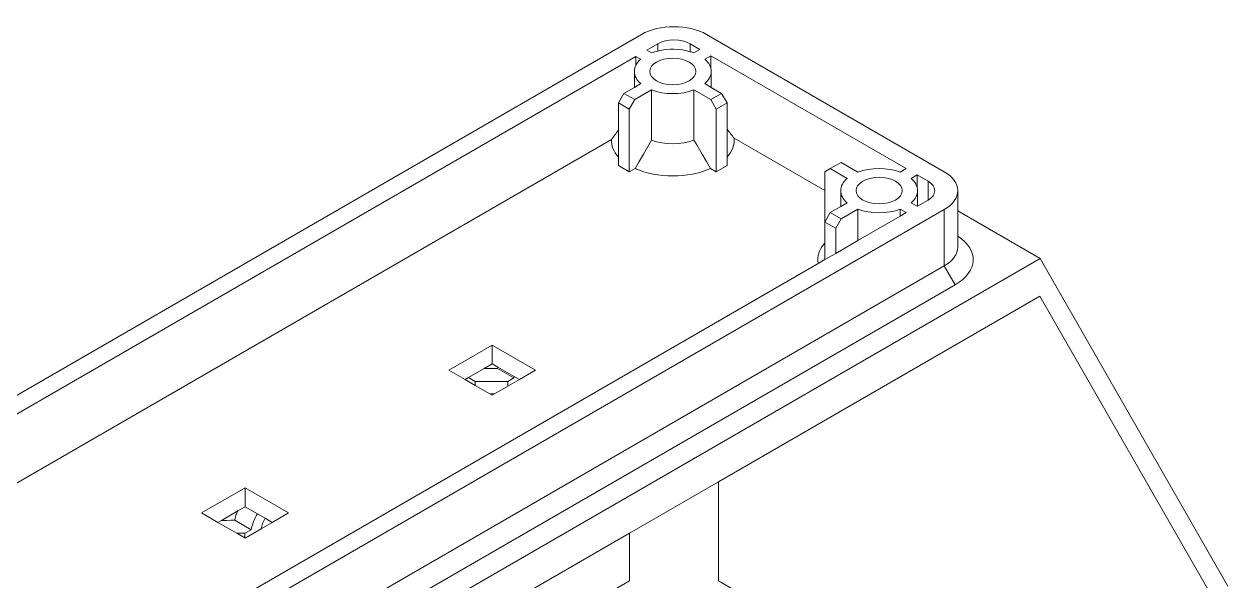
# Model space of a CAD drawing. Header units: millimetres. Extents: x 15 to 415, y 5 to 292.
# Drawn here: x 283.3 to 361.6, y 116 to 152.2 of the extents above; entities that cross this region are included whole.
import ezdxf

# ---------------------------------------------------------------- set-up
doc = ezdxf.new("R2010")
doc.units = ezdxf.units.MM
doc.layers.add('Geometries', color=7, linetype='Continuous')

msp = doc.modelspace()

# ---------------------------------------------------------------- linework, layer by layer
at = {"layer": 'Geometries', "linetype": 'Continuous', "lineweight": 13}
for p, q in [((267.599, 119.314), (323.46, 151.566)), ((327.703, 151.566), (343.181, 142.629)), ((323.814, 150.545), (324.521, 150.953)), ((323.814, 150.545), (324.124, 150.366)), ((324.521, 150.953), (324.521, 150.489)), ((326.642, 150.953), (327.271, 150.59)), ((326.642, 150.446), (326.642, 150.953)), ((327.271, 150.59), (326.881, 150.366)), ((270.074, 119.518), (323.107, 150.137)), ((323.417, 149.957), (323.107, 150.137)), ((323.107, 150.137), (323.107, 149.573)), ((327.589, 149.957), (327.978, 150.182)), ((327.978, 150.182), (340.706, 142.834)), ((327.978, 150.182), (327.978, 149.366)), ((323.003, 149.161), (323.003, 148.126)), ((328.003, 148.126), (328.003, 149.161)), ((323.003, 148.126), (322.321, 147.733)), ((323.417, 148.366), (323.003, 148.126)), ((327.589, 148.366), (328.003, 148.126)), ((328.003, 148.126), (328.685, 147.733)), ((321.967, 147.12), (322.321, 147.733)), ((322.321, 147.733), (323.028, 147.324)), ((323.028, 147.324), (324.124, 147.957)), ((324.124, 147.957), (324.124, 144.691)), ((327.978, 147.324), (326.881, 147.957)), ((326.881, 147.957), (326.881, 144.691)), ((327.978, 147.324), (328.685, 147.733)), ((328.685, 147.733), (329.038, 147.12)), ((322.674, 146.712), (321.967, 147.12)), ((321.967, 147.12), (321.967, 145.333)), ((323.028, 147.324), (322.674, 146.712)), ((322.674, 146.712), (322.674, 142.629)), ((328.331, 146.712), (327.978, 147.324)), ((329.038, 147.12), (328.331, 146.712)), ((328.331, 146.712), (328.331, 142.629)), ((329.038, 147.12), (329.038, 145.401)), ((321.967, 145.333), (321.967, 143.591)), ((329.038, 145.401), (329.038, 143.591)), ((275.298, 118.044), (321.504, 144.721)), ((329.495, 144.815), (335.402, 141.405)), ((321.967, 143.591), (321.967, 143.038)), ((329.038, 143.591), (329.038, 143.038)), ((321.967, 143.038), (322.674, 142.629)), ((322.674, 142.629), (323.05, 142.846)), ((328.331, 142.629), (327.956, 142.846)), ((329.038, 143.038), (328.331, 142.629)), ((335.756, 142.834), (335.402, 142.629)), ((336.463, 143.242), (335.756, 142.834)), ((336.852, 142.201), (335.756, 142.834)), ((336.463, 143.242), (337.559, 142.609)), ((340.706, 142.834), (340.316, 142.609)), ((335.402, 142.629), (335.402, 141.405)), ((341.024, 142.201), (341.413, 142.425)), ((341.413, 142.425), (342.12, 142.017)), ((341.413, 142.425), (341.413, 141.609)), ((342.12, 142.017), (342.12, 140.792)), ((335.402, 141.405), (335.402, 139.363)), ((336.438, 141.405), (336.438, 140.37)), ((341.438, 140.399), (341.438, 141.405)), ((344.059, 140.081), (344.059, 141.405)), ((336.438, 140.37), (335.756, 139.976)), ((336.852, 140.609), (336.438, 140.37)), ((341.024, 140.609), (341.413, 140.384)), ((341.438, 140.399), (341.413, 140.384)), ((342.12, 140.792), (341.438, 140.399)), ((343.181, 140.18), (287.319, 107.928)), ((335.402, 139.363), (335.756, 139.976)), ((335.756, 139.976), (336.463, 139.568)), ((336.463, 139.568), (336.11, 138.955)), ((336.463, 139.568), (337.559, 140.201)), ((337.559, 140.201), (337.559, 138.159)), ((340.316, 139.751), (337.559, 138.159)), ((340.706, 139.976), (340.316, 140.201)), ((340.316, 140.201), (340.316, 139.751)), ((340.706, 139.976), (340.316, 139.751)), ((343.181, 136.506), (343.181, 140.18)), ((344.059, 140.081), (349.416, 136.988)), ((344.059, 138.442), (344.059, 140.081)), ((336.11, 138.955), (335.402, 139.363)), ((335.402, 139.363), (335.402, 137.994)), ((336.11, 138.955), (336.11, 137.322)), ((335.402, 137.994), (335.402, 136.914)), ((337.559, 138.159), (336.11, 137.322)), ((344.059, 137.73), (344.059, 138.442)), ((336.11, 137.322), (335.402, 136.914)), ((349.416, 136.988), (285.069, 99.838)), ((287.319, 104.254), (343.181, 136.506)), ((334.962, 136.66), (288.733, 109.97)), ((335.402, 136.914), (334.962, 136.66)), ((343.181, 136.506), (343.888, 135.281)), ((361.644, 115.665), (349.416, 136.988)), ((343.888, 135.281), (288.026, 103.029)), ((349.405, 134.545), (328.479, 122.463)), ((349.405, 134.545), (361.305, 113.794)), ((313.747, 131.352), (310.919, 129.719)), ((316.576, 129.719), (313.747, 131.352)), ((313.747, 131.352), (313.747, 130.127)), ((313.747, 130.127), (313.226, 129.826)), ((314.118, 129.913), (313.747, 130.127)), ((310.919, 129.719), (311.979, 129.106)), ((313.226, 129.826), (312.209, 129.239)), ((315.161, 129.219), (314.101, 129.832)), ((315.179, 129.3), (314.118, 129.913)), ((315.515, 129.106), (316.576, 129.719)), ((312.209, 129.239), (311.979, 129.106)), ((311.979, 129.106), (312.641, 128.724)), ((312.641, 128.989), (312.209, 129.239)), ((312.641, 128.989), (314.763, 128.989)), ((312.641, 128.724), (312.641, 128.989)), ((312.641, 128.724), (313.596, 128.173)), ((313.898, 128.173), (314.763, 128.672)), ((314.763, 128.989), (315.161, 129.219)), ((314.763, 128.672), (315.515, 129.106)), ((314.763, 128.989), (314.763, 128.672)), ((315.515, 129.106), (315.179, 129.3)), ((313.596, 128.173), (313.747, 128.086)), ((313.898, 128.173), (313.596, 128.173)), ((313.747, 128.086), (313.898, 128.173)), ((328.479, 122.463), (322.684, 119.117)), ((328.479, 116.008), (328.479, 122.463)), ((294.832, 120.431), (297.661, 122.064)), ((297.661, 122.064), (300.489, 120.431)), ((297.661, 122.064), (297.661, 120.839)), ((297.661, 120.839), (297.182, 120.563)), ((298.464, 120.376), (297.661, 120.839)), ((294.832, 120.431), (295.893, 119.819)), ((296.114, 119.946), (295.893, 119.819)), ((297.182, 120.563), (296.114, 119.946)), ((298.049, 119.34), (296.989, 119.952)), ((298.965, 120.086), (298.464, 120.376)), ((299.428, 119.819), (298.965, 120.086)), ((300.489, 120.431), (299.428, 119.819)), ((295.893, 119.819), (297.12, 119.11)), ((298.049, 119.34), (297.651, 119.11)), ((298.716, 119.407), (297.661, 118.798)), ((299.428, 119.819), (298.716, 119.407)), ((322.684, 119.117), (287.18, 98.619)), ((297.12, 119.11), (297.651, 119.11)), ((297.12, 119.11), (297.651, 118.804)), ((297.651, 119.11), (297.651, 118.804)), ((297.651, 118.804), (297.661, 118.798)), ((322.684, 116.008), (322.684, 119.117)), ((288.519, 96.283), (322.684, 116.008)), ((347.491, 105.032), (328.479, 116.008))]:
    msp.add_line(p, q, dxfattribs=at)
at = {"layer": 'Geometries', "linetype": 'Continuous', "lineweight": 13, "flags": 128}
for points in [[(323.05, 142.846), (323.318, 143.308), (323.587, 143.769), (323.766, 144.077), (323.945, 144.384), (324.124, 144.691)], [(326.881, 144.691), (327.061, 144.384), (327.24, 144.077), (327.419, 143.769), (327.688, 143.308), (327.956, 142.846)], [(314.101, 129.832), (313.833, 129.83), (313.565, 129.828), (313.298, 129.826), (313.226, 129.826)], [(296.989, 119.952), (296.721, 119.95), (296.453, 119.948), (296.186, 119.946), (296.114, 119.946)]]:
    msp.add_lwpolyline(points, dxfattribs=at)
at = {"layer": 'Geometries', "linetype": 'Continuous', "lineweight": 13}
for centre, radius, start, end in [((336.016, 134.213), 17.916, 141.63798, 144.09361), ((316.692, 135.305), 15.949, 36.60643, 39.27454)]:
    msp.add_arc(centre, radius, start, end, dxfattribs=at)
for centre, major_axis, start_param, end_param in [((325.581, 150.341), (-3, 0), 3.926991, 5.497787), ((325.581, 150.341), (-1.5, 0), 3.926991, 5.497787), ((325.503, 149.161), (-2.5, 0), 5.116103, 5.296429), ((325.503, 149.161), (-2.5, 0), 4.23924, 5.116103), ((325.503, 149.161), (-2.5, 0), 5.699145, 5.99416), ((325.503, 149.161), (-2.5, 0), 4.128349, 4.23924), ((325.503, 149.161), (-2.5, 0), 3.28349, 3.725633), ((325.503, 149.161), (-2.5, 0), 5.99416, 6.283185), ((325.503, 149.161), (-2.5, 0), 0, 0.58404), ((325.503, 149.161), (-2.5, 0), 2.557552, 3.141593), ((325.503, 149.161), (-2.5, 0), 3.141593, 3.28349), ((325.503, 149.161), (-2.5, 0), 0.986756, 2.154837), ((325.503, 144.671), (4, 0), 3.119981, 3.628288), ((325.503, 145.895), (-2.5, 0), 0.986756, 2.154837), ((325.503, 144.671), (4, 0), 5.79649, 6.345849), ((325.503, 144.671), (4, 0), 4.052319, 5.372459), ((338.938, 141.405), (-2.5, 0), 4.128349, 5.296429), ((338.938, 141.405), (-2.5, 0), 5.699145, 6.283185), ((338.938, 141.405), (-2.5, 0), 3.28349, 3.725633), ((341.059, 141.405), (-1.5, 0), 2.356194, 3.926991), ((341.059, 141.405), (-3, 0), 3.141593, 3.926991), ((338.938, 141.405), (-2.5, 0), 0, 0.58404), ((338.938, 141.405), (-2.5, 0), 2.557552, 3.141593), ((338.938, 141.405), (-2.5, 0), 3.141593, 3.28349), ((341.059, 141.405), (-3, 0), 2.356194, 3.141593), ((338.938, 141.405), (-2.5, 0), 0.986756, 2.154837), ((338.938, 136.914), (4, 0), 2.654898, 3.251859), ((341.059, 136.914), (4, 0), 5.497787, 7.00592), ((341.059, 137.73), (-3, 0), 2.356194, 3.141593), ((315.47, 130.214), (1, 1.732), 2.058341, 2.103514), ((316.531, 129.602), (1, 1.732), 2.058341, 2.103514), ((298.358, 120.335), (1, 1.732), 1.767163, 2.103514), ((299.419, 119.722), (1, 1.732), 1.526588, 2.103514), ((299.419, 119.722), (0.5, 0.866), 1.482292, 2.244852)]:
    msp.add_ellipse(centre, major_axis=major_axis, ratio=0.57735, start_param=start_param, end_param=end_param, dxfattribs=at)
for centre in [(325.503, 149.161), (338.938, 141.405)]:
    msp.add_ellipse(centre, major_axis=(-1.5, 0), ratio=0.57735, dxfattribs=at)

doc.saveas('drawing.dxf')
